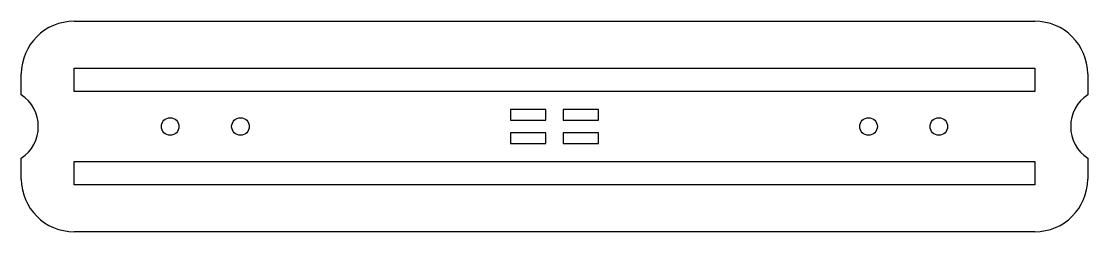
# Model space of a CAD drawing. Header units: millimetres. Extents: x -45.5 to 45.5, y -9 to 9.
import ezdxf

# ---------------------------------------------------------------- set-up
doc = ezdxf.new("R2010")
doc.units = ezdxf.units.MM

msp = doc.modelspace()

# ---------------------------------------------------------------- linework, layer by layer
at = {"color": 7, "linetype": 'Continuous', "lineweight": 25}
for p, q in [((-41, 9), (41, 9)), ((-41, 5), (41, 5)), ((-41, 3), (-41, 5)), ((41, 5), (41, 3)), ((-45.5, 2.706), (-45.5, 4.5)), ((45.5, 4.5), (45.5, 2.706)), ((41, 3), (-41, 3)), ((-0.75, 1.445), (-3.75, 1.445)), ((-3.75, 1.445), (-3.75, 0.555)), ((-0.75, 0.555), (-0.75, 1.445)), ((3.75, 1.445), (0.75, 1.445)), ((0.75, 1.445), (0.75, 0.555)), ((3.75, 0.555), (3.75, 1.445)), ((-3.75, 0.555), (-0.75, 0.555)), ((0.75, 0.555), (3.75, 0.555)), ((-0.75, -0.555), (-3.75, -0.555)), ((-3.75, -0.555), (-3.75, -1.445)), ((-0.75, -1.445), (-0.75, -0.555)), ((3.75, -0.555), (0.75, -0.555)), ((0.75, -0.555), (0.75, -1.445)), ((3.75, -1.445), (3.75, -0.555)), ((-3.75, -1.445), (-0.75, -1.445)), ((0.75, -1.445), (3.75, -1.445)), ((-45.5, -4.5), (-45.5, -2.706)), ((45.5, -2.706), (45.5, -4.5)), ((-41, -3), (41, -3)), ((-41, -5), (-41, -3)), ((41, -3), (41, -5)), ((41, -5), (-41, -5)), ((41, -9), (-41, -9))]:
    msp.add_line(p, q, dxfattribs=at)
for centre in [(-32.8, 0), (-26.8, 0), (26.8, 0), (32.8, 0)]:
    msp.add_circle(centre, 0.75, dxfattribs=at)
for centre, radius, start, end in [((-41, 4.5), 4.5, 90, 180), ((41, 4.5), 4.5, 0, 90), ((-47.3, 0), 3.25, 303.63128, 56.36872), ((47.3, 0), 3.25, 123.63128, 236.36872), ((-41, -4.5), 4.5, 180, 270), ((41, -4.5), 4.5, 270, 0)]:
    msp.add_arc(centre, radius, start, end, dxfattribs=at)

doc.saveas('drawing.dxf')
